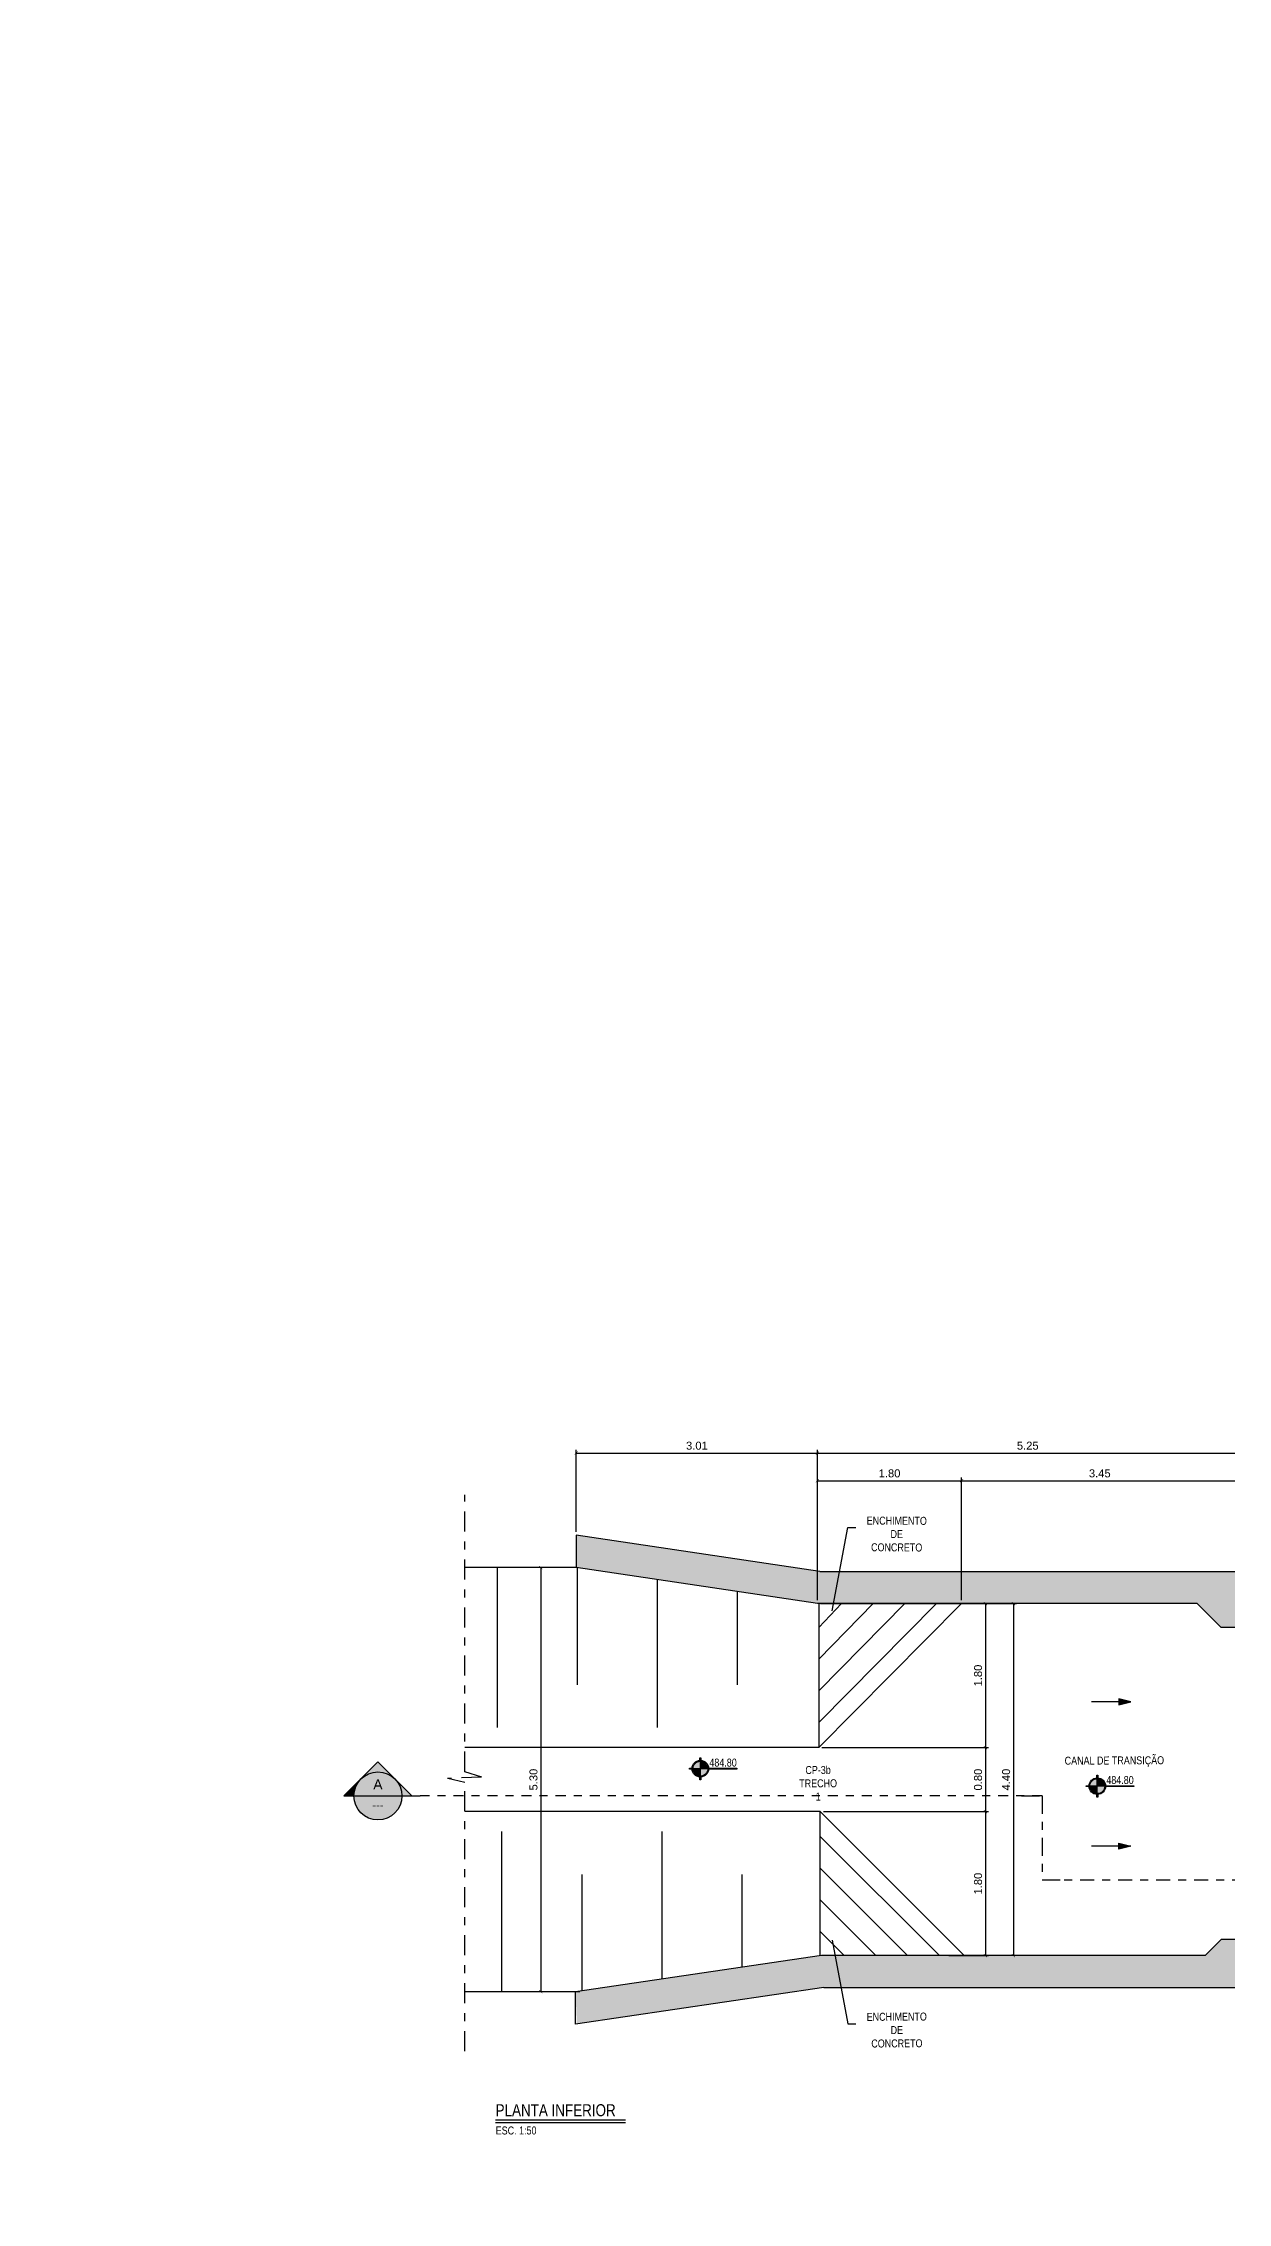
# Model space of a CAD drawing. Header units: feet. Extents: x 0 to 285115, y 0 to 9111421.
# Drawn here: x 285079.85 to 285094.64, y 9111367.04 to 9111394.03 of the extents above; entities that cross this region are included whole.
import ezdxf
from ezdxf import colors
from ezdxf.entities.mleader import LeaderData, LeaderLine
from ezdxf.enums import TextEntityAlignment as Align
from ezdxf.math import Vec2, Vec3

# ---------------------------------------------------------------- set-up
doc = ezdxf.new("R2010")
doc.units = ezdxf.units.FT
doc.header["$MEASUREMENT"] = 0
doc.linetypes.add('CENTER2', pattern=[1.125, 0.75, -0.125, 0.125, -0.125])
doc.linetypes.add('DASHDOT', pattern=[1, 0.5, -0.25, 0, -0.25])
doc.layers.get('0').update_dxf_attribs({"linetype": 'CONTINUOUS'})
doc.layers.get('DEFPOINTS').update_dxf_attribs({"linetype": 'CONTINUOUS'})
for name, color, linetype in [('A-NIVEIS', 1, 'CONTINUOUS'), ('A-TEXTO', 2, 'CONTINUOUS'), ('ARQ_SENTIDO', 1, 'CONTINUOUS'), ('EIXO', 1, 'DASHDOT'), ('H-SA-CONTORNO', 2, 'CONTINUOUS'), ('H-SA-DIM', 1, 'CONTINUOUS'), ('H-SA-EIXOS', 1, 'DASHDOT'), ('H-SA-ESTRUTURA (CORTE)', 5, 'CONTINUOUS'), ('H-SA-HTC CONCRETO', 253, 'CONTINUOUS'), ('H-SA-HTC ENCHIMENTO', 1, 'CONTINUOUS'), ('H-SA-SIMB', 1, 'CONTINUOUS'), ('H-SA-TEXTO', 2, 'CONTINUOUS')]:
    doc.layers.add(name, color=color, linetype=linetype)
doc.styles.add('EGC_Arial_2.0mm', font='arial.ttf', dxfattribs={"width": 0.8, "height": 2})
doc.styles.add('EGC_Arial_2.5mm', font='arial.ttf', dxfattribs={"width": 0.8, "height": 2.5})
doc.styles.add('EGC_Arial_3.0mm', font='arial.ttf', dxfattribs={"width": 0.8, "height": 3})
doc.styles.get("Standard").update_dxf_attribs({"font": 'arial.ttf'})
doc.dimstyles.new('Copy of EGC_2.0mm', dxfattribs={"dimtxt": 0.1, "dimasz": 0.04, "dimexe": 0.04, "dimexo": 0.04, "dimgap": 0.04, "dimtad": 1, "dimzin": 1, "dimdsep": 46, "dimtxsty": 'Standard', "dimblk": 'ARCHTICK', "dimcen": 0, "dimclrd": 1, "dimclre": 1, "dimclrt": 2, "dimazin": 0, "dimtfac": 1, "dimtix": 1, "dimtmove": 1, "dimatfit": 3, "dimldrblk": 'NONE', "dimfxl": 0.002, "dimtolj": 1, "dimtzin": 0, "dimlwd": -1, "dimarcsym": 0})

# ---------------------------------------------------------------- blocks, each defined once
blk = doc.blocks.new('_None')
blk = doc.blocks.new('EGC-SETA SENTIDO DA TUBULAÇÃO')
h = blk.add_hatch(color=256)
h.dxf.hatch_style = 1
h.paths.add_polyline_path([(-3, 0.75), (0, 0), (-3, -0.75)])
blk.add_line((0, 0), (-9.84, 0))
blk.add_lwpolyline([(-3, 0.75), (0, 0), (-3, -0.75), (-3, 0.75)])
blk = doc.blocks.new('*U1227')
at = {"true_color": 0xffffff}
h = blk.add_hatch(color=7, dxfattribs=at)
h.dxf.hatch_style = 1
edge = h.paths.add_edge_path()
edge.add_arc((0, 0), 2.07, 92.7623, 177.2377, ccw=False)
edge.add_line((-0.1, 2.07), (-0.1, 2.75))
edge.add_line((-0.1, 2.75), (0.1, 2.75))
edge.add_line((0.1, 2.75), (0.1, 2.07))
edge.add_arc((0, 0), 2.07, 2.7623, 87.2377, ccw=False)
edge.add_line((2.07, 0.1), (9.09, 0.1))
edge.add_line((9.09, 0.1), (9.09, -0.1))
edge.add_line((9.09, -0.1), (2.07, -0.1))
edge.add_arc((0, 0), 2.07, 272.7623, 357.2377, ccw=False)
edge.add_line((0.1, -2.07), (0.1, -2.75))
edge.add_line((0.1, -2.75), (-0.1, -2.75))
edge.add_line((-0.1, -2.75), (-0.1, -2.07))
edge.add_arc((0, 0), 2.07, 182.7623, 267.2377, ccw=False)
edge.add_line((-2.07, -0.1), (-2.75, -0.1))
edge.add_line((-2.75, -0.1), (-2.75, 0.1))
edge.add_line((-2.75, 0.1), (-2.07, 0.1))
for p, q in [((0, -2.75), (0, 2.75)), ((9.09, 0), (-2.75, 0))]:
    blk.add_line(p, q)
at = {"color": 7, "true_color": 0xffffff}
blk.add_lwpolyline([(-2.07, 0.1, -0.386246), (-0.1, 2.07), (-0.1, 2.75), (0.1, 2.75), (0.1, 2.07, -0.386246), (2.07, 0.1), (9.09, 0.1), (9.09, -0.1), (2.07, -0.1, -0.386246), (0.1, -2.07), (0.1, -2.75), (-0.1, -2.75), (-0.1, -2.07, -0.386246), (-2.07, -0.1), (-2.75, -0.1), (-2.75, 0.1)], format="xyb", close=True, dxfattribs=at)
blk.add_circle((0, 0), 1.87)
for points in [[(-1.79, -0.57), (0, 0), (-1.8, -0.54), (-1.88, 0)], [(-1.53, -1.08), (-1.57, 0), (-1.79, -0.57), (0, 0)], [(-1.1, -1.52), (-1.1, 0), (-1.53, -1.08), (-1.57, 0)], [(-0.58, -1.78), (-0.59, 0), (-1.1, -1.52), (-1.1, 0)], [(0, -1.88), (0, 0), (-0.58, -1.78), (-0.59, 0)], [(0, 1.87), (0, 0), (0.58, 1.78), (0.59, 0)], [(1.53, 1.08), (1.57, 0), (1.79, 0.57), (0, 0)], [(1.79, 0.57), (0, 0), (1.8, 0.54), (1.87, 0)], [(0.58, 1.78), (0.59, 0), (1.1, 1.52), (1.1, 0)], [(1.1, 1.52), (1.1, 0), (1.53, 1.08), (1.57, 0)]]:
    blk.add_solid(points)
at = {"layer": 'A-TEXTO', "color": 2, "style": 'EGC_Arial_2.0mm', "width": 0.8}
blk.add_attdef('000.00', text='', height=2, dxfattribs=at).set_placement((9.09, 0.53), align=Align.RIGHT)
blk = doc.blocks.new('*U504')
at = {"color": 5}
blk.add_line((5, -9.04), (37.45, -9.04), dxfattribs=at)
blk.add_line((5, -9.71), (37.45, -9.71))
at = {"style": 'EGC_Arial_3.0mm', "width": 0.8}
blk.add_attdef('TITULO', text='', height=3, dxfattribs=at).set_placement((5, -9.04), align=Align.BOTTOM_LEFT)
at = {"style": 'EGC_Arial_2.0mm', "width": 0.8}
blk.add_attdef('ESCALA', text='', height=2, dxfattribs=at).set_placement((5.03, -10.71), align=Align.TOP_LEFT)
blk = doc.blocks.new('_ArchTick')
at = {"color": 0, "linetype": 'ByBlock', "const_width": 0.15}
blk.add_lwpolyline([(-0.5, -0.5), (0.5, 0.5)], dxfattribs=at)
blk = doc.blocks.new('*D1184')
at = {"layer": 'DEFPOINTS', "color": 0, "transparency": 16777216}
for p in [(285089.515, 9111374.529), (285091.963, 9111370.129), (285091.963, 9111370.129)]:
    blk.add_point(p, dxfattribs=at)
at = {"layer": 'H-SA-DIM', "color": 1, "lineweight": -2, "transparency": 16777216}
blk.add_line((285089.555, 9111374.529), (285092.003, 9111374.529), dxfattribs=at)
at = {"layer": 'H-SA-DIM', "color": 1, "transparency": 16777216}
blk.add_line((285091.963, 9111374.529), (285091.963, 9111370.129), dxfattribs=at)
at = {"layer": 'H-SA-DIM', "color": 1, "transparency": 16777216, "xscale": 0.04, "yscale": 0.04, "zscale": 0.04}
for p, rotation in [((285091.963, 9111374.529), 90), ((285091.963, 9111370.129), 270)]:
    blk.add_blockref('_ArchTick', p, dxfattribs=dict(at, rotation=rotation))
at = {"layer": 'H-SA-DIM', "color": 2, "transparency": 16777216, "insert": (285091.872, 9111372.329), "char_height": 0.1, "attachment_point": 5, "rotation": 90}
blk.add_mtext('\\A1;4.40', dxfattribs=at)
blk = doc.blocks.new('*D1215')
at = {"layer": 'DEFPOINTS', "color": 0, "transparency": 16777216}
for p in [(285089.532, 9111372.73), (285089.551, 9111371.929), (285091.613, 9111371.929)]:
    blk.add_point(p, dxfattribs=at)
at = {"layer": 'H-SA-DIM', "color": 1, "lineweight": -2, "transparency": 16777216}
for p, q in [((285089.572, 9111372.73), (285091.653, 9111372.73)), ((285089.591, 9111371.929), (285091.653, 9111371.929))]:
    blk.add_line(p, q, dxfattribs=at)
at = {"layer": 'H-SA-DIM', "color": 1, "transparency": 16777216}
blk.add_line((285091.613, 9111372.73), (285091.613, 9111371.929), dxfattribs=at)
at = {"layer": 'H-SA-DIM', "color": 1, "transparency": 16777216, "xscale": 0.04, "yscale": 0.04, "zscale": 0.04}
for p, rotation in [((285091.613, 9111372.73), 90), ((285091.613, 9111371.929), 270)]:
    blk.add_blockref('_ArchTick', p, dxfattribs=dict(at, rotation=rotation))
at = {"layer": 'H-SA-DIM', "color": 2, "transparency": 16777216, "insert": (285091.522, 9111372.329), "char_height": 0.1, "attachment_point": 5, "rotation": 90}
blk.add_mtext('\\A1;0.80', dxfattribs=at)
blk = doc.blocks.new('*D1221')
at = {"layer": 'DEFPOINTS', "color": 0, "transparency": 16777216}
for p in [(285091.05, 9111374.529), (285089.532, 9111372.73), (285091.613, 9111372.73)]:
    blk.add_point(p, dxfattribs=at)
at = {"layer": 'H-SA-DIM', "color": 1, "lineweight": -2, "transparency": 16777216}
for p, q in [((285091.09, 9111374.529), (285091.653, 9111374.529)), ((285089.572, 9111372.73), (285091.653, 9111372.73))]:
    blk.add_line(p, q, dxfattribs=at)
at = {"layer": 'H-SA-DIM', "color": 1, "transparency": 16777216}
blk.add_line((285091.613, 9111374.529), (285091.613, 9111372.73), dxfattribs=at)
at = {"layer": 'H-SA-DIM', "color": 1, "transparency": 16777216, "xscale": 0.04, "yscale": 0.04, "zscale": 0.04}
for p, rotation in [((285091.613, 9111374.529), 90), ((285091.613, 9111372.73), 270)]:
    blk.add_blockref('_ArchTick', p, dxfattribs=dict(at, rotation=rotation))
at = {"layer": 'H-SA-DIM', "color": 2, "transparency": 16777216, "insert": (285091.522, 9111373.629), "char_height": 0.1, "attachment_point": 5, "rotation": 90}
blk.add_mtext('\\A1;1.80', dxfattribs=at)
blk = doc.blocks.new('*D1222')
at = {"layer": 'DEFPOINTS', "color": 0, "transparency": 16777216}
for p in [(285089.551, 9111371.929), (285091.118, 9111370.129), (285091.613, 9111370.129)]:
    blk.add_point(p, dxfattribs=at)
at = {"layer": 'H-SA-DIM', "color": 1, "lineweight": -2, "transparency": 16777216}
for p, q in [((285089.591, 9111371.929), (285091.653, 9111371.929)), ((285091.158, 9111370.129), (285091.653, 9111370.129))]:
    blk.add_line(p, q, dxfattribs=at)
at = {"layer": 'H-SA-DIM', "color": 1, "transparency": 16777216}
blk.add_line((285091.613, 9111371.929), (285091.613, 9111370.129), dxfattribs=at)
at = {"layer": 'H-SA-DIM', "color": 1, "transparency": 16777216, "xscale": 0.04, "yscale": 0.04, "zscale": 0.04}
for p, rotation in [((285091.613, 9111371.929), 90), ((285091.613, 9111370.129), 270)]:
    blk.add_blockref('_ArchTick', p, dxfattribs=dict(at, rotation=rotation))
at = {"layer": 'H-SA-DIM', "color": 2, "transparency": 16777216, "insert": (285091.522, 9111371.029), "char_height": 0.1, "attachment_point": 5, "rotation": 90}
blk.add_mtext('\\A1;1.80', dxfattribs=at)
blk = doc.blocks.new('*D1223')
at = {"layer": 'DEFPOINTS', "color": 0, "transparency": 16777216}
for p in [(285089.515, 9111376.41), (285086.504, 9111375.384), (285089.515, 9111374.529)]:
    blk.add_point(p, dxfattribs=at)
at = {"layer": 'H-SA-DIM', "color": 1, "lineweight": -2, "transparency": 16777216}
for p, q in [((285086.504, 9111375.424), (285086.504, 9111376.45)), ((285089.515, 9111374.569), (285089.515, 9111376.45))]:
    blk.add_line(p, q, dxfattribs=at)
at = {"layer": 'H-SA-DIM', "color": 1, "transparency": 16777216}
blk.add_line((285086.504, 9111376.41), (285089.515, 9111376.41), dxfattribs=at)
at = {"layer": 'H-SA-DIM', "color": 1, "transparency": 16777216, "xscale": 0.04, "yscale": 0.04, "zscale": 0.04, "rotation": 180}
blk.add_blockref('_ArchTick', (285086.504, 9111376.41), dxfattribs=at)
at = {"layer": 'H-SA-DIM', "color": 1, "transparency": 16777216, "xscale": 0.04, "yscale": 0.04, "zscale": 0.04}
blk.add_blockref('_ArchTick', (285089.515, 9111376.41), dxfattribs=at)
at = {"layer": 'H-SA-DIM', "color": 2, "transparency": 16777216, "insert": (285088.01, 9111376.501), "char_height": 0.1, "attachment_point": 5}
blk.add_mtext('\\A1;3.01', dxfattribs=at)
blk = doc.blocks.new('*D1224')
at = {"layer": 'DEFPOINTS', "color": 0, "transparency": 16777216}
for p in [(285091.316, 9111376.064), (285089.515, 9111374.529), (285091.316, 9111374.529)]:
    blk.add_point(p, dxfattribs=at)
at = {"layer": 'H-SA-DIM', "color": 1, "lineweight": -2, "transparency": 16777216}
for p, q in [((285089.515, 9111374.569), (285089.515, 9111376.104)), ((285091.316, 9111374.569), (285091.316, 9111376.104))]:
    blk.add_line(p, q, dxfattribs=at)
at = {"layer": 'H-SA-DIM', "color": 1, "transparency": 16777216}
blk.add_line((285089.515, 9111376.064), (285091.316, 9111376.064), dxfattribs=at)
at = {"layer": 'H-SA-DIM', "color": 1, "transparency": 16777216, "xscale": 0.04, "yscale": 0.04, "zscale": 0.04, "rotation": 180}
blk.add_blockref('_ArchTick', (285089.515, 9111376.064), dxfattribs=at)
at = {"layer": 'H-SA-DIM', "color": 1, "transparency": 16777216, "xscale": 0.04, "yscale": 0.04, "zscale": 0.04}
blk.add_blockref('_ArchTick', (285091.316, 9111376.064), dxfattribs=at)
at = {"layer": 'H-SA-DIM', "color": 2, "transparency": 16777216, "insert": (285090.416, 9111376.155), "char_height": 0.1, "attachment_point": 5}
blk.add_mtext('\\A1;1.80', dxfattribs=at)
blk = doc.blocks.new('*D1225')
at = {"layer": 'DEFPOINTS', "color": 0, "transparency": 16777216}
for p in [(285094.768, 9111376.064), (285091.316, 9111374.529), (285094.768, 9111374.229)]:
    blk.add_point(p, dxfattribs=at)
at = {"layer": 'H-SA-DIM', "color": 1, "lineweight": -2, "transparency": 16777216}
for p, q in [((285091.316, 9111374.569), (285091.316, 9111376.104)), ((285094.768, 9111374.269), (285094.768, 9111376.104))]:
    blk.add_line(p, q, dxfattribs=at)
at = {"layer": 'H-SA-DIM', "color": 1, "transparency": 16777216}
blk.add_line((285091.316, 9111376.064), (285094.768, 9111376.064), dxfattribs=at)
at = {"layer": 'H-SA-DIM', "color": 1, "transparency": 16777216, "xscale": 0.04, "yscale": 0.04, "zscale": 0.04, "rotation": 180}
blk.add_blockref('_ArchTick', (285091.316, 9111376.064), dxfattribs=at)
at = {"layer": 'H-SA-DIM', "color": 1, "transparency": 16777216, "xscale": 0.04, "yscale": 0.04, "zscale": 0.04}
blk.add_blockref('_ArchTick', (285094.768, 9111376.064), dxfattribs=at)
at = {"layer": 'H-SA-DIM', "color": 2, "transparency": 16777216, "insert": (285093.042, 9111376.155), "char_height": 0.1, "attachment_point": 5}
blk.add_mtext('\\A1;3.45', dxfattribs=at)
blk = doc.blocks.new('*U6')
at = {"true_color": 0x737373}
h = blk.add_hatch(color=8, dxfattribs=at)
h.dxf.hatch_style = 1
h.paths.add_polyline_path([(-4.24, 4.24), (-8.49, 0), (-6, 0, -0.198912)])
h.paths.add_polyline_path([(-15.49, 0.03), (15.49, 0.03), (15.49, 5.65), (-15.49, 5.65)], flags=9)
h = blk.add_hatch(color=8, dxfattribs=at)
h.dxf.hatch_style = 1
h.paths.add_polyline_path([(-4.24, 4.24), (-8.49, 0), (-6, 0, -0.198912)])
h.paths.add_polyline_path([(0, 8.49), (-4.24, 4.24, -0.414214), (4.24, 4.24)])
h.paths.add_polyline_path([(4.24, 4.24, -0.198912), (6, 0), (8.49, 0)])
at = {"true_color": 0xffffff}
h = blk.add_hatch(color=7, dxfattribs=at)
h.dxf.hatch_style = 1
edge = h.paths.add_edge_path()
edge.add_arc((0, 0), 6, 0, 360)
for p, q in [((0, 8.49), (-8.49, 0)), ((0, 8.49), (8.49, 0)), ((-6, 0), (6, 0)), ((-8.49, 0), (-6, 0)), ((6, 0), (10.55, 0))]:
    blk.add_line(p, q)
blk.add_circle((0, 0), 6)
for tag, height, style, p in [('IDENTIFIER', 2.5, 'EGC_Arial_2.5mm', (0, 2.87)), ('DRG_REF', 2, 'EGC_Arial_2.0mm', (0, -2.29))]:
    blk.add_attdef(tag, text='', height=height, dxfattribs=dict(style=style)).set_placement(p, align=Align.MIDDLE_CENTER)
blk = doc.blocks.new('*D1229')
at = {"layer": 'DEFPOINTS', "color": 0, "transparency": 16777216}
for p in [(285094.768, 9111376.41), (285089.515, 9111374.929), (285094.768, 9111374.229)]:
    blk.add_point(p, dxfattribs=at)
at = {"layer": 'H-SA-DIM', "color": 1, "lineweight": -2, "transparency": 16777216}
for p, q in [((285089.515, 9111374.969), (285089.515, 9111376.45)), ((285094.768, 9111374.269), (285094.768, 9111376.45))]:
    blk.add_line(p, q, dxfattribs=at)
at = {"layer": 'H-SA-DIM', "color": 1, "transparency": 16777216}
blk.add_line((285089.515, 9111376.41), (285094.768, 9111376.41), dxfattribs=at)
at = {"layer": 'H-SA-DIM', "color": 1, "transparency": 16777216, "xscale": 0.04, "yscale": 0.04, "zscale": 0.04, "rotation": 180}
blk.add_blockref('_ArchTick', (285089.515, 9111376.41), dxfattribs=at)
at = {"layer": 'H-SA-DIM', "color": 1, "transparency": 16777216, "xscale": 0.04, "yscale": 0.04, "zscale": 0.04}
blk.add_blockref('_ArchTick', (285094.768, 9111376.41), dxfattribs=at)
at = {"layer": 'H-SA-DIM', "color": 2, "transparency": 16777216, "insert": (285092.142, 9111376.501), "char_height": 0.1, "attachment_point": 5}
blk.add_mtext('\\A1;5.25', dxfattribs=at)
blk = doc.blocks.new('*D1239')
at = {"layer": 'DEFPOINTS', "color": 0, "transparency": 16777216}
for p in [(285086.504, 9111374.979), (285086.06, 9111369.679), (285086.495, 9111369.679)]:
    blk.add_point(p, dxfattribs=at)
at = {"layer": 'H-SA-DIM', "color": 1, "lineweight": -2, "transparency": 16777216}
for p, q in [((285086.464, 9111374.979), (285086.02, 9111374.979)), ((285086.455, 9111369.679), (285086.02, 9111369.679))]:
    blk.add_line(p, q, dxfattribs=at)
at = {"layer": 'H-SA-DIM', "color": 1, "transparency": 16777216}
blk.add_line((285086.06, 9111374.979), (285086.06, 9111369.679), dxfattribs=at)
at = {"layer": 'H-SA-DIM', "color": 1, "transparency": 16777216, "xscale": 0.04, "yscale": 0.04, "zscale": 0.04}
for p, rotation in [((285086.06, 9111374.979), 90), ((285086.06, 9111369.679), 270)]:
    blk.add_blockref('_ArchTick', p, dxfattribs=dict(at, rotation=rotation))
at = {"layer": 'H-SA-DIM', "color": 2, "transparency": 16777216, "insert": (285085.969, 9111372.329), "char_height": 0.1, "attachment_point": 5, "rotation": 90}
blk.add_mtext('\\A1;5.30', dxfattribs=at)

msp = doc.modelspace()

# ---------------------------------------------------------------- hatches: boundary and pattern name
at = {"layer": 'H-SA-HTC CONCRETO'}
h = msp.add_hatch(color=256, dxfattribs=at)
h.dxf.hatch_style = 1
h.paths.add_polyline_path([(285102.568, 9111374.629), (285106.068, 9111374.629), (285106.068, 9111373.691), (285106.206, 9111373.691), (285106.206, 9111373.776), (285106.229, 9111373.776), (285106.229, 9111373.691), (285106.368, 9111373.691), (285106.368, 9111374.929), (285089.545, 9111374.929), (285086.504, 9111375.384), (285086.504, 9111374.979), (285089.515, 9111374.529), (285091.845, 9111374.529), (285094.258, 9111374.529), (285094.558, 9111374.229), (285096.258, 9111374.229), (285096.258, 9111374.379), (285096.458, 9111374.379), (285096.458, 9111374.229), (285096.568, 9111374.229), (285096.568, 9111374.379), (285096.768, 9111374.379), (285096.768, 9111374.179), (285098.068, 9111374.179), (285098.418, 9111374.529), (285102.168, 9111374.529), (285102.268, 9111374.429), (285102.268, 9111373.691), (285102.406, 9111373.691), (285102.406, 9111373.776), (285102.429, 9111373.776), (285102.429, 9111373.691), (285102.568, 9111373.691)])
h.paths.add_polyline_path([(285102.568, 9111370.778), (285102.429, 9111370.778), (285102.429, 9111370.693), (285102.406, 9111370.693), (285102.406, 9111370.778), (285102.268, 9111370.778), (285102.268, 9111370.229), (285102.168, 9111370.129), (285098.318, 9111370.129), (285098.068, 9111370.379), (285096.768, 9111370.379), (285096.768, 9111370.179), (285096.568, 9111370.179), (285096.568, 9111370.329), (285096.458, 9111370.329), (285096.458, 9111370.179), (285096.258, 9111370.179), (285096.258, 9111370.329), (285094.558, 9111370.329), (285094.358, 9111370.129), (285089.568, 9111370.129), (285086.495, 9111369.679), (285086.51, 9111369.276), (285089.583, 9111369.727), (285102.268, 9111369.729), (285106.368, 9111369.729), (285106.368, 9111370.778), (285106.229, 9111370.778), (285106.229, 9111370.693), (285106.206, 9111370.693), (285106.206, 9111370.778), (285106.068, 9111370.778), (285106.068, 9111370.029), (285102.568, 9111370.029)])
h.paths.add_polyline_path([(285110.968, 9111375.434), (285108.368, 9111375.434), (285108.368, 9111373.716), (285108.668, 9111373.716), (285108.668, 9111375.139), (285110.668, 9111375.139), (285110.668, 9111373.716), (285110.968, 9111373.716)])

# ---------------------------------------------------------------- linework, layer by layer
at = {"layer": 'H-SA-EIXOS', "ltscale": 0.5}
msp.add_line((285085.32, 9111372.358), (285084.897, 9111372.343), dxfattribs=at)
at = {"layer": 'H-SA-ESTRUTURA (CORTE)'}
for p, q in [((285086.504, 9111375.384), (285086.504, 9111374.979)), ((285089.545, 9111374.929), (285086.504, 9111375.384)), ((285089.515, 9111374.529), (285086.504, 9111374.979)), ((285089.545, 9111374.929), (285106.368, 9111374.929)), ((285091.845, 9111374.529), (285089.515, 9111374.529)), ((285094.258, 9111374.529), (285091.845, 9111374.529)), ((285094.558, 9111374.229), (285094.258, 9111374.529)), ((285094.558, 9111370.329), (285094.358, 9111370.129)), ((285096.258, 9111370.329), (285094.558, 9111370.329)), ((285094.358, 9111370.129), (285089.568, 9111370.129)), ((285089.597, 9111369.729), (285102.268, 9111369.729))]:
    msp.add_line(p, q, dxfattribs=at)
msp.add_lwpolyline([(285096.258, 9111374.229), (285094.558, 9111374.229)], dxfattribs=at)
at = {"layer": 'H-SA-HTC ENCHIMENTO'}
for p, q in [((285086.504, 9111374.979), (285085.11, 9111374.979)), ((285085.519, 9111372.979), (285085.519, 9111374.979)), ((285086.519, 9111373.514), (285086.519, 9111374.977)), ((285087.519, 9111372.979), (285087.519, 9111374.828)), ((285088.519, 9111373.514), (285088.519, 9111374.678)), ((285089.532, 9111374.529), (285089.532, 9111372.73)), ((285091.004, 9111374.529), (285089.532, 9111373.042)), ((285090.608, 9111374.529), (285089.532, 9111373.438)), ((285090.212, 9111374.529), (285089.532, 9111373.834)), ((285089.816, 9111374.529), (285089.532, 9111374.23))]:
    msp.add_line(p, q, dxfattribs=at)

# ---------------------------------------------------------------- block references
at = {"layer": 'ARQ_SENTIDO', "xscale": 0.05, "yscale": -0.05, "zscale": -0.05}
msp.add_blockref('EGC-SETA SENTIDO DA TUBULAÇÃO', (285093.431, 9111373.299), dxfattribs=at)

# ---------------------------------------------------------------- dimensions: what is measured, and where the dimension line sits
at = {"layer": 'H-SA-DIM'}
for base, p1, p2, picture, middle in [((285089.515, 9111376.41), (285086.504, 9111375.384), (285089.515, 9111374.529), '*D1223', (285088.01, 9111376.501)), ((285094.768, 9111376.064), (285091.316, 9111374.529), (285094.768, 9111374.229), '*D1225', (285093.042, 9111376.155))]:
    dim = msp.add_linear_dim(base=base, p1=p1, p2=p2, dimstyle='Copy of EGC_2.0mm', dxfattribs=at)
    dim.commit()
    dim.dimension.update_dxf_attribs({"geometry": picture, "text_midpoint": middle})

# ---------------------------------------------------------------- next in the draw order: leaders
at = {"layer": 'H-SA-TEXTO'}
ml = msp.add_multileader_mtext('Standard', dxfattribs=at)
ml.set_content('CANAL DE TRANSIÇÃO', color=2, style='EGC_Arial_2.0mm')
ml.set_leader_properties(color=1, linetype='ByLayer', lineweight=-1)
ml.set_arrow_properties(name='NONE')
ml.build(insert=Vec2(0, 0))
ml.multileader.update_dxf_attribs({"text_left_attachment_type": 2, "text_right_attachment_type": 2, "dogleg_length": 1.982, "arrow_head_size": 0.075, "scale": 0.05})
ctx = ml.context
ctx.base_point, ctx.scale, ctx.char_height, ctx.arrow_head_size, ctx.landing_gap_size, ctx.plane_origin, ctx.plane_x_axis, ctx.plane_y_axis = Vec3(285092.559, 9111372.539), 0.05, 0.1, 0.075, 0.05, Vec3(285473.446, 9111434.8), Vec3(0.999987, 0.005007), Vec3(-0.005007, 0.999987)
ctx.left_attachment, ctx.right_attachment, ctx.text_align_type = 2, 2, 1
notes = []
notes.append((ctx, [(0, (0, 0, 0), (0, 0), (1, 0), 1, [])]))
ctx.mtext.insert, ctx.mtext.text_direction, ctx.mtext.rotation, ctx.mtext.width, ctx.mtext.defined_height, ctx.mtext.alignment, ctx.mtext.flow_direction = Vec3(285093.224, 9111372.618), Vec3(0.999987, 0.005007), 0.005007, 3.390088210153408e-11, 1.047, 2, 5
ctx.mtext.has_bg_fill, ctx.mtext.bg_color, ctx.mtext.bg_scale_factor, ctx.mtext.bg_transparency, ctx.mtext.use_window_bg_color = 1, -1073741824, 1, 0, 1
for ctx, leaders in notes:
    for number, flags, end, landing, length, lines in leaders:
        leader = LeaderData()
        leader.index, (leader.has_last_leader_line, leader.has_dogleg_vector, leader.attachment_direction) = number, flags
        leader.last_leader_point, leader.dogleg_vector, leader.dogleg_length = Vec3(end), Vec3(landing), length
        for number, points, colour, breaks in lines:
            line = LeaderLine()
            line.index, line.vertices, line.color, line.breaks = number, Vec3.list(points), colors.encode_raw_color(colour), breaks
            leader.lines.append(line)
        ctx.leaders.append(leader)

# ---------------------------------------------------------------- next in the draw order: linework, layer by layer
at = {"layer": 'EIXO', "ltscale": 0.35}
msp.add_lwpolyline([(285092.321, 9111371.078), (285112.832, 9111371.078)], dxfattribs=at)
at = {"layer": 'H-SA-CONTORNO', "ltscale": 0.75}
for p, q in [((285089.532, 9111372.73), (285085.11, 9111372.73)), ((285089.551, 9111371.929), (285085.11, 9111371.929))]:
    msp.add_line(p, q, dxfattribs=at)
at = {"layer": 'H-SA-SIMB', "color": 4, "linetype": 'CENTER2', "ltscale": 0.3}
msp.add_lwpolyline([(285092.064, 9111372.125), (285092.321, 9111372.125), (285092.321, 9111371.078), (285092.579, 9111371.078)], dxfattribs=at)

# ---------------------------------------------------------------- next in the draw order: block references
at = {"layer": 'A-NIVEIS', "xscale": 0.05, "yscale": 0.05, "zscale": 0.05}
for p in [(285088.053, 9111372.465), (285093.011, 9111372.247)]:
    msp.add_blockref('*U1227', p, dxfattribs=at).add_auto_attribs({'000.00': '484.80'})
at = {"layer": 'ARQ_SENTIDO', "xscale": -0.05, "yscale": -0.05, "zscale": -0.05, "rotation": 180}
msp.add_blockref('EGC-SETA SENTIDO DA TUBULAÇÃO', (285093.431, 9111371.496), dxfattribs=at)
at = {"layer": 'H-SA-TEXTO', "xscale": 0.05, "yscale": 0.05, "zscale": 0.05}
msp.add_blockref('*U504', (285085.246, 9111368.53), dxfattribs=at).add_auto_attribs({'TITULO': 'PLANTA INFERIOR', 'ESCALA': 'ESC. 1:50'})

# ---------------------------------------------------------------- next in the draw order: dimensions: what is measured, and where the dimension line sits
at = {"layer": 'H-SA-DIM'}
for base, p1, p2, picture, middle in [((285091.963, 9111370.129), (285089.515, 9111374.529), (285091.963, 9111370.129), '*D1184', (285091.872, 9111372.329)), ((285091.613, 9111371.929), (285089.532, 9111372.73), (285089.551, 9111371.929), '*D1215', (285091.522, 9111372.329))]:
    dim = msp.add_linear_dim(base=base, p1=p1, p2=p2, angle=90, dimstyle='Copy of EGC_2.0mm', dxfattribs=at)
    dim.commit()
    dim.dimension.update_dxf_attribs({"geometry": picture, "text_midpoint": middle})

# ---------------------------------------------------------------- next in the draw order: leaders
at = {"layer": 'H-SA-TEXTO'}
ml = msp.add_multileader_mtext('Standard', dxfattribs=at)
ml.set_content('ENCHIMENTO DE CONCRETO', color=2, style='EGC_Arial_2.0mm')
ml.set_leader_properties(color=1, linetype='ByLayer', lineweight=-1)
ml.set_arrow_properties(name='NONE')
ml.build(insert=Vec2(0, 0))
ml.multileader.update_dxf_attribs({"text_left_attachment_type": 2, "text_right_attachment_type": 2, "dogleg_length": 1.982, "arrow_head_size": 0.075, "scale": 0.05})
ctx = ml.context
ctx.base_point, ctx.scale, ctx.char_height, ctx.arrow_head_size, ctx.landing_gap_size, ctx.plane_origin, ctx.plane_x_axis, ctx.plane_y_axis = Vec3(285089.995, 9111375.481), 0.05, 0.1, 0.075, 0.05, Vec3(285165.882, 9111378.448), Vec3(0.999987, -0.005007), Vec3(0.005007, 0.999987)
ctx.left_attachment, ctx.right_attachment, ctx.text_align_type = 2, 2, 1
notes = []
notes.append((ctx, [(0, (1, 1, 0), (285089.896, 9111375.481), (0.999987, -0.005007), 0.0991, [(0, [(285089.698, 9111374.436)], 0, [])])]))
ctx.mtext.insert, ctx.mtext.text_direction, ctx.mtext.rotation, ctx.mtext.width, ctx.mtext.defined_height, ctx.mtext.alignment, ctx.mtext.flow_direction = Vec3(285090.507, 9111375.614), Vec3(0.999987, -0.005007), 6.278178, 1.02461, 0.309, 2, 5
ctx.mtext.has_bg_fill, ctx.mtext.bg_color, ctx.mtext.bg_scale_factor, ctx.mtext.bg_transparency, ctx.mtext.use_window_bg_color = 1, -1073741824, 1, 0, 1
ml = msp.add_multileader_mtext('Standard', dxfattribs=at)
ml.set_content('CP-3b TRECHO 1', color=2, style='EGC_Arial_2.0mm')
ml.set_leader_properties(color=1, linetype='ByLayer', lineweight=-1)
ml.set_arrow_properties(name='NONE')
ml.build(insert=Vec2(0, 0))
ml.multileader.update_dxf_attribs({"text_left_attachment_type": 2, "text_right_attachment_type": 2, "dogleg_length": 1.982, "arrow_head_size": 0.075, "scale": 0.05})
ctx = ml.context
ctx.base_point, ctx.scale, ctx.char_height, ctx.arrow_head_size, ctx.landing_gap_size, ctx.plane_origin, ctx.plane_x_axis, ctx.plane_y_axis = Vec3(285089.03, 9111372.445), 0.05, 0.1, 0.075, 0.05, Vec3(285464.203, 9111434.92), Vec3(0.999987, 0.005007), Vec3(-0.005007, 0.999987)
ctx.left_attachment, ctx.right_attachment, ctx.text_align_type = 2, 2, 1
notes.append((ctx, [(0, (0, 0, 0), (0, 0), (1, 0), 1, [])]))
ctx.mtext.insert, ctx.mtext.text_direction, ctx.mtext.rotation, ctx.mtext.width, ctx.mtext.defined_height, ctx.mtext.alignment, ctx.mtext.flow_direction = Vec3(285089.523, 9111372.499), Vec3(0.999987, 0.005007), 0.005007, 1.18202, 0.215, 2, 5
ctx.mtext.has_bg_fill, ctx.mtext.bg_color, ctx.mtext.bg_scale_factor, ctx.mtext.bg_transparency, ctx.mtext.use_window_bg_color = 1, -1073741824, 1, 0, 1
for ctx, leaders in notes:
    for number, flags, end, landing, length, lines in leaders:
        leader = LeaderData()
        leader.index, (leader.has_last_leader_line, leader.has_dogleg_vector, leader.attachment_direction) = number, flags
        leader.last_leader_point, leader.dogleg_vector, leader.dogleg_length = Vec3(end), Vec3(landing), length
        for number, points, colour, breaks in lines:
            line = LeaderLine()
            line.index, line.vertices, line.color, line.breaks = number, Vec3.list(points), colors.encode_raw_color(colour), breaks
            leader.lines.append(line)
        ctx.leaders.append(leader)

# ---------------------------------------------------------------- next in the draw order: linework, layer by layer
at = {"layer": 'H-SA-CONTORNO', "ltscale": 0.75}
for p, q in [((285091.316, 9111374.529), (285089.532, 9111372.73)), ((285091.35, 9111370.129), (285089.551, 9111371.929))]:
    msp.add_line(p, q, dxfattribs=at)
at = {"layer": 'H-SA-EIXOS', "ltscale": 0.25}
msp.add_lwpolyline([(285092.321, 9111372.125), (285084.553, 9111372.125)], dxfattribs=at)
at = {"layer": 'H-SA-ESTRUTURA (CORTE)'}
for p, q in [((285089.568, 9111370.129), (285086.495, 9111369.679)), ((285089.597, 9111369.729), (285086.495, 9111369.274)), ((285086.495, 9111369.274), (285086.495, 9111369.679))]:
    msp.add_line(p, q, dxfattribs=at)
at = {"layer": 'H-SA-HTC ENCHIMENTO'}
for p, q in [((285089.551, 9111370.125), (285089.551, 9111371.929)), ((285085.571, 9111371.679), (285085.571, 9111369.679)), ((285087.571, 9111371.679), (285087.571, 9111369.836)), ((285091.038, 9111370.129), (285089.551, 9111371.617)), ((285086.571, 9111371.144), (285086.571, 9111369.69)), ((285088.571, 9111371.144), (285088.571, 9111369.983)), ((285090.642, 9111370.129), (285089.551, 9111371.221)), ((285090.246, 9111370.129), (285089.551, 9111370.825)), ((285089.85, 9111370.129), (285089.551, 9111370.429)), ((285086.547, 9111369.679), (285085.11, 9111369.679))]:
    msp.add_line(p, q, dxfattribs=at)

# ---------------------------------------------------------------- next in the draw order: block references
at = {"layer": 'H-SA-SIMB', "xscale": 0.05, "yscale": 0.05, "zscale": 0.05}
msp.add_blockref('*U6', (285084.026, 9111372.125), dxfattribs=at).add_auto_attribs({'DRG_REF': '---', 'IDENTIFIER': 'A'})

# ---------------------------------------------------------------- next in the draw order: dimensions: what is measured, and where the dimension line sits
at = {"layer": 'H-SA-DIM'}
for base, p1, p2, picture, middle in [((285094.768, 9111376.41), (285089.515, 9111374.929), (285094.768, 9111374.229), '*D1229', (285092.142, 9111376.501)), ((285091.316, 9111376.064), (285089.515, 9111374.529), (285091.316, 9111374.529), '*D1224', (285090.416, 9111376.155))]:
    dim = msp.add_linear_dim(base=base, p1=p1, p2=p2, dimstyle='Copy of EGC_2.0mm', dxfattribs=at)
    dim.commit()
    dim.dimension.update_dxf_attribs({"geometry": picture, "text_midpoint": middle})
for base, p1, p2, picture, middle in [((285091.613, 9111372.73), (285091.05, 9111374.529), (285089.532, 9111372.73), '*D1221', (285091.522, 9111373.629)), ((285091.613, 9111370.129), (285089.551, 9111371.929), (285091.118, 9111370.129), '*D1222', (285091.522, 9111371.029))]:
    dim = msp.add_linear_dim(base=base, p1=p1, p2=p2, angle=90, dimstyle='Copy of EGC_2.0mm', dxfattribs=at)
    dim.commit()
    dim.dimension.update_dxf_attribs({"geometry": picture, "text_midpoint": middle})

# ---------------------------------------------------------------- next in the draw order: leaders
at = {"layer": 'H-SA-TEXTO'}
ml = msp.add_multileader_mtext('Standard', dxfattribs=at)
ml.set_content('ENCHIMENTO DE CONCRETO', color=2, style='EGC_Arial_2.0mm')
ml.set_leader_properties(color=1, linetype='ByLayer', lineweight=-1)
ml.set_arrow_properties(name='NONE')
ml.build(insert=Vec2(0, 0))
ml.multileader.update_dxf_attribs({"text_left_attachment_type": 2, "text_right_attachment_type": 2, "dogleg_length": 1.982, "arrow_head_size": 0.075, "scale": 0.05})
ctx = ml.context
ctx.base_point, ctx.scale, ctx.char_height, ctx.arrow_head_size, ctx.landing_gap_size, ctx.plane_origin, ctx.plane_x_axis, ctx.plane_y_axis = Vec3(285089.995, 9111369.278), 0.05, 0.1, 0.075, 0.05, Vec3(285165.882, 9111366.31), Vec3(0.999987, 0.005007), Vec3(-0.005007, 0.999987)
ctx.left_attachment, ctx.right_attachment, ctx.text_align_type = 2, 2, 1
notes = []
notes.append((ctx, [(0, (1, 1, 0), (285089.896, 9111369.277), (0.999987, 0.005007), 0.0991, [(0, [(285089.698, 9111370.322)], 0, [])])]))
ctx.mtext.insert, ctx.mtext.text_direction, ctx.mtext.rotation, ctx.mtext.width, ctx.mtext.defined_height, ctx.mtext.alignment, ctx.mtext.flow_direction = Vec3(285090.506, 9111369.416), Vec3(0.999987, 0.005007), 0.005007, 1.02461, 0.309, 2, 5
ctx.mtext.has_bg_fill, ctx.mtext.bg_color, ctx.mtext.bg_scale_factor, ctx.mtext.bg_transparency, ctx.mtext.use_window_bg_color = 1, -1073741824, 1, 0, 1
for ctx, leaders in notes:
    for number, flags, end, landing, length, lines in leaders:
        leader = LeaderData()
        leader.index, (leader.has_last_leader_line, leader.has_dogleg_vector, leader.attachment_direction) = number, flags
        leader.last_leader_point, leader.dogleg_vector, leader.dogleg_length = Vec3(end), Vec3(landing), length
        for number, points, colour, breaks in lines:
            line = LeaderLine()
            line.index, line.vertices, line.color, line.breaks = number, Vec3.list(points), colors.encode_raw_color(colour), breaks
            leader.lines.append(line)
        ctx.leaders.append(leader)

# ---------------------------------------------------------------- next in the draw order: leaders
ml = msp.add_multileader_mtext('Standard', dxfattribs=at)
ml.set_content('CANAL DE TRANSIÇÃO', color=2, style='EGC_Arial_2.0mm')
ml.set_leader_properties(color=1, linetype='ByLayer', lineweight=-1)
ml.set_arrow_properties(name='NONE')
ml.build(insert=Vec2(0, 0))
ml.multileader.update_dxf_attribs({"text_left_attachment_type": 2, "text_right_attachment_type": 2, "dogleg_length": 1.982, "arrow_head_size": 0.075, "scale": 0.05})
ctx = ml.context
ctx.base_point, ctx.scale, ctx.char_height, ctx.arrow_head_size, ctx.landing_gap_size, ctx.plane_origin, ctx.plane_x_axis, ctx.plane_y_axis = Vec3(285092.559, 9111417.663), 0.05, 0.1, 0.075, 0.05, Vec3(285473.446, 9111479.924), Vec3(0.999987, 0.005007), Vec3(-0.005007, 0.999987)
ctx.left_attachment, ctx.right_attachment, ctx.text_align_type = 2, 2, 1
notes = []
notes.append((ctx, [(0, (0, 0, 0), (0, 0), (1, 0), 1, [])]))
ctx.mtext.insert, ctx.mtext.text_direction, ctx.mtext.rotation, ctx.mtext.width, ctx.mtext.defined_height, ctx.mtext.alignment, ctx.mtext.flow_direction = Vec3(285093.224, 9111417.741), Vec3(0.999987, 0.005007), 0.005007, 3.390088210153408e-11, 1.047, 2, 5
ctx.mtext.has_bg_fill, ctx.mtext.bg_color, ctx.mtext.bg_scale_factor, ctx.mtext.bg_transparency, ctx.mtext.use_window_bg_color = 1, -1073741824, 1, 0, 1
for ctx, leaders in notes:
    for number, flags, end, landing, length, lines in leaders:
        leader = LeaderData()
        leader.index, (leader.has_last_leader_line, leader.has_dogleg_vector, leader.attachment_direction) = number, flags
        leader.last_leader_point, leader.dogleg_vector, leader.dogleg_length = Vec3(end), Vec3(landing), length
        for number, points, colour, breaks in lines:
            line = LeaderLine()
            line.index, line.vertices, line.color, line.breaks = number, Vec3.list(points), colors.encode_raw_color(colour), breaks
            leader.lines.append(line)
        ctx.leaders.append(leader)

# ---------------------------------------------------------------- next in the draw order: dimensions: what is measured, and where the dimension line sits
at = {"layer": 'H-SA-DIM'}
dim = msp.add_linear_dim(base=(285086.06, 9111369.679), p1=(285086.504, 9111374.979), p2=(285086.495, 9111369.679), angle=90, dimstyle='Copy of EGC_2.0mm', dxfattribs=at)
dim.commit()
dim.dimension.update_dxf_attribs({"geometry": '*D1239', "text_midpoint": (285085.969, 9111372.329)})

# ---------------------------------------------------------------- next in the draw order: leaders
at = {"layer": 'H-SA-TEXTO'}
ml = msp.add_multileader_mtext('Standard', dxfattribs=at)
ml.set_content('CP-3b TRECHO 1', color=2, style='EGC_Arial_2.0mm')
ml.set_leader_properties(color=1, linetype='ByLayer', lineweight=-1)
ml.set_arrow_properties(name='NONE')
ml.build(insert=Vec2(0, 0))
ml.multileader.update_dxf_attribs({"text_left_attachment_type": 2, "text_right_attachment_type": 2, "dogleg_length": 1.982, "arrow_head_size": 0.075, "scale": 0.05})
ctx = ml.context
ctx.base_point, ctx.scale, ctx.char_height, ctx.arrow_head_size, ctx.landing_gap_size, ctx.plane_origin, ctx.plane_x_axis, ctx.plane_y_axis = Vec3(285087.364, 9111417.493), 0.05, 0.1, 0.075, 0.05, Vec3(285462.55, 9111480.044), Vec3(0.999987, 0.005007), Vec3(-0.005007, 0.999987)
ctx.left_attachment, ctx.right_attachment, ctx.text_align_type = 2, 2, 1
notes = []
notes.append((ctx, [(0, (0, 0, 0), (0, 0), (1, 0), 1, [])]))
ctx.mtext.insert, ctx.mtext.text_direction, ctx.mtext.rotation, ctx.mtext.width, ctx.mtext.defined_height, ctx.mtext.alignment, ctx.mtext.flow_direction = Vec3(285087.858, 9111417.548), Vec3(0.999987, 0.005007), 0.005007, 1.18202, 0.215, 2, 5
ctx.mtext.has_bg_fill, ctx.mtext.bg_color, ctx.mtext.bg_scale_factor, ctx.mtext.bg_transparency, ctx.mtext.use_window_bg_color = 1, -1073741824, 1, 0, 1
for ctx, leaders in notes:
    for number, flags, end, landing, length, lines in leaders:
        leader = LeaderData()
        leader.index, (leader.has_last_leader_line, leader.has_dogleg_vector, leader.attachment_direction) = number, flags
        leader.last_leader_point, leader.dogleg_vector, leader.dogleg_length = Vec3(end), Vec3(landing), length
        for number, points, colour, breaks in lines:
            line = LeaderLine()
            line.index, line.vertices, line.color, line.breaks = number, Vec3.list(points), colors.encode_raw_color(colour), breaks
            leader.lines.append(line)
        ctx.leaders.append(leader)

# ---------------------------------------------------------------- next in the draw order: linework, layer by layer
at = {"layer": 'H-SA-EIXOS', "ltscale": 0.5}
for points in [[(285085.324, 9111372.358), (285085.11, 9111372.428), (285085.11, 9111375.889)], [(285085.11, 9111368.935), (285085.11, 9111372.292), (285084.9, 9111372.343)]]:
    msp.add_lwpolyline(points, dxfattribs=at)

doc.saveas('drawing.dxf')
